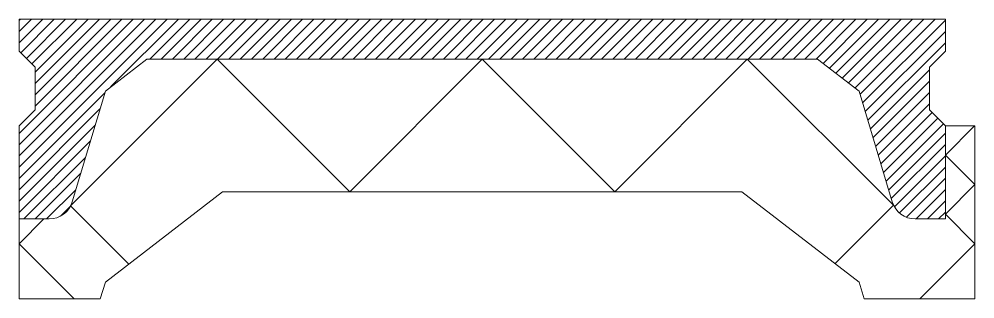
# Model space of a CAD drawing. Header units: metres. Extents: x 0 to 1197, y 0 to 350.
import ezdxf

# ---------------------------------------------------------------- set-up
doc = ezdxf.new("R2010")
doc.units = ezdxf.units.M
doc.layers.add('A-DETL-GENF', color=92, linetype='Continuous', lineweight=18)

# ---------------------------------------------------------------- blocks, each defined once
blk = doc.blocks.new('23 Dycore Ribbenvloer - Type R350_1_2m_ RC3_5-3538482-00_0 Basismaterialen')
at = {"layer": 'A-DETL-GENF', "lineweight": 5}
h = blk.add_hatch(dxfattribs=at)
h.set_pattern_fill('FP_670', color=256, style=0, pattern_type=2)
h.set_pattern_definition([(45, (9019.317, 11234.54), (-7.071068, 7.071068), [])])
h.paths.add_polyline_path([(1122.3, 100), (1160, 100), (1160, 216.7), (1140, 236.7), (1140, 290), (1160, 310), (1160, 350), (0, 350), (0, 310), (20, 290), (20, 236.7), (0, 216.7), (0, 100), (37.7, 100), (41.5, 100.3), (45.3, 101), (48.9, 102.2), (52.4, 103.8), (55.6, 105.9), (58.5, 108.4), (61.1, 111.2), (63.3, 114.4), (65.1, 117.8), (66.4, 121.4), (108, 260), (160, 300), (1000, 300), (1052, 260), (1093.6, 121.4), (1094.9, 117.8), (1096.7, 114.4), (1098.9, 111.2), (1101.5, 108.4), (1104.4, 105.9), (1107.6, 103.8), (1111.1, 102.2), (1114.7, 101), (1118.5, 100.3)])
at = {"layer": 'A-DETL-GENF'}
for p, q in [((1160, 350), (0, 350)), ((0, 350), (0, 310)), ((1160, 310), (1160, 350)), ((0, 310), (20, 290)), ((64.4, 116.4), (248, 300)), ((108, 260), (160, 300)), ((160, 300), (1000, 300)), ((248, 300), (414, 134)), ((414, 134), (580, 300)), ((580, 300), (746, 134)), ((746, 134), (912, 300)), ((912, 300), (1094.9, 117.1)), ((1000, 300), (1052, 260)), ((1140, 290), (1160, 310)), ((20, 290), (20, 236.7)), ((1140, 236.7), (1140, 290)), ((66.4, 121.4), (108, 260)), ((1052, 260), (1093.6, 121.4)), ((20, 236.7), (0, 216.7)), ((1160, 216.7), (1140, 236.7)), ((0, 216.7), (0, 100)), ((1197, 216.7), (1160, 216.7)), ((1160, 180), (1196.7, 216.7)), ((1160, 100), (1160, 216.7)), ((1197, 0), (1197, 216.7)), ((1197, 143), (1160, 180)), ((108, 21), (254.9, 134)), ((254.9, 134), (905.1, 134)), ((905.1, 134), (1052, 21)), ((1160, 106), (1197, 143)), ((64.4, 116.4), (137.3, 43.6)), ((1094.9, 117.1), (1021.9, 44.2)), ((0, 100), (0, 0)), ((31, 100), (0, 69)), ((0, 100), (37.7, 100)), ((1122.3, 100), (1160, 100)), ((1160, 106), (1197, 69)), ((0, 69), (69, 0)), ((1197, 69), (1128, 0)), ((101.7, 0), (108, 21)), ((1052, 21), (1058.3, 0)), ((0, 0), (101.7, 0)), ((1058.3, 0), (1160, 0)), ((1160, 0), (1197, 0))]:
    blk.add_line(p, q, dxfattribs=at)
for centre, start, end in [((37.7, 130), 270, 343.3008), ((1122.3, 130), 196.6992, 270)]:
    blk.add_arc(centre, 30, start, end, dxfattribs=at)

msp = doc.modelspace()

# ---------------------------------------------------------------- block references
msp.add_blockref('23 Dycore Ribbenvloer - Type R350_1_2m_ RC3_5-3538482-00_0 Basismaterialen', (0, 0))

doc.saveas('drawing.dxf')
